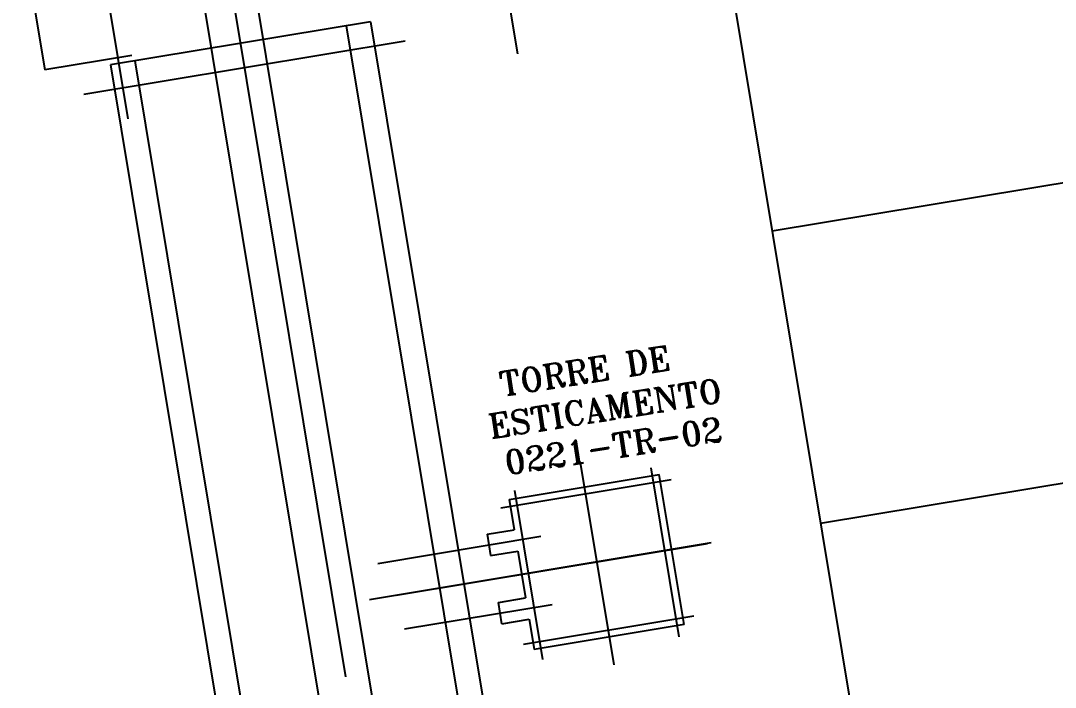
# Model space of a CAD drawing. Header units: millimetres. Extents: x -16232 to 52632, y -3739 to 20678.
# Drawn here: x 20559.1 to 20846.6, y 14484 to 14669.2 of the extents above; entities that cross this region are included whole.
import ezdxf
from ezdxf.enums import TextEntityAlignment as Align

# ---------------------------------------------------------------- set-up
doc = ezdxf.new("R2010")
doc.units = ezdxf.units.MM
doc.header["$LTSCALE"] = 300
doc.header["$MEASUREMENT"] = 0
doc.layers.add('CINZA-8', color=8, linetype='Continuous')
doc.styles.add('ROMANT', font='ROMANT', dxfattribs={"height": 0.2})

msp = doc.modelspace()

# ---------------------------------------------------------------- linework, layer by layer
at = {"layer": 'CINZA-8'}
for p, q in [((20590.671, 14840.534), (20649.367, 14486.954)), ((20680.537, 14759.938), (20697.136, 14659.947)), ((20578.121, 14706.706), (20588.867, 14641.974)), ((20559.071, 14695.801), (20565.758, 14655.521)), ((20623.05, 14684.153), (21014.921, 12323.545)), ((20608.664, 14681.765), (21000.536, 12321.157)), ((20756.128, 14681.56), (20917.841, 13707.411)), ((20656.327, 14668.909), (20583.99, 14656.9)), ((20656.327, 14668.909), (21044.844, 12328.512)), ((20649.561, 14667.785), (21042.682, 12299.645)), ((20665.909, 14663.546), (20576.655, 14648.729)), ((20589.938, 14659.535), (20565.758, 14655.521)), ((20583.99, 14656.9), (20972.506, 12316.504)), ((20590.757, 14658.024), (20983.879, 12289.883)), ((20943.828, 14639.911), (20767.89, 14610.704)), ((20957.308, 14558.709), (20781.37, 14529.502)), ((20714.679, 14545.889), (20723.908, 14490.299)), ((20742.096, 14498.014), (20734.293, 14545.021)), ((20692.505, 14533.88), (20739.831, 14541.736)), ((20694.869, 14536.219), (20736.552, 14543.139)), ((20743.472, 14501.455), (20736.552, 14543.139)), ((20704.202, 14491.724), (20696.399, 14538.731)), ((20694.869, 14536.219), (20696.264, 14527.811)), ((20688.685, 14526.553), (20696.264, 14527.811)), ((20750.974, 14524.117), (20656.014, 14508.353)), ((20658.296, 14518.466), (20703.656, 14525.996)), ((20688.685, 14526.553), (20689.668, 14520.632)), ((20663.406, 14509.58), (20749.91, 14523.94)), ((20689.668, 14520.632), (20697.247, 14521.89)), ((20697.247, 14521.89), (20699.41, 14508.864)), ((20665.721, 14500.229), (20706.801, 14507.049)), ((20691.831, 14507.606), (20699.41, 14508.864)), ((20692.814, 14501.685), (20691.831, 14507.606)), ((20692.814, 14501.685), (20700.393, 14502.943)), ((20698.796, 14495.985), (20746.122, 14503.842)), ((20700.393, 14502.943), (20701.788, 14494.535)), ((20743.472, 14501.455), (20701.788, 14494.535))]:
    msp.add_line(p, q, dxfattribs=at)

# ---------------------------------------------------------------- texts
at = {"layer": 'CINZA-8', "style": 'ROMANT', "width": 1.000511}
for s, height, p in [('TORRE DE ', 6.7222, (20718.127, 14572.27)), ('ESTICAMENTO', 6.72225, (20721.479, 14561.516)), ('0221-TR-02', 6.7222, (20723.831, 14551.056))]:
    msp.add_text(s, height=height, rotation=8.93663, dxfattribs=at).set_placement(p, align=Align.MIDDLE)

doc.saveas('drawing.dxf')
